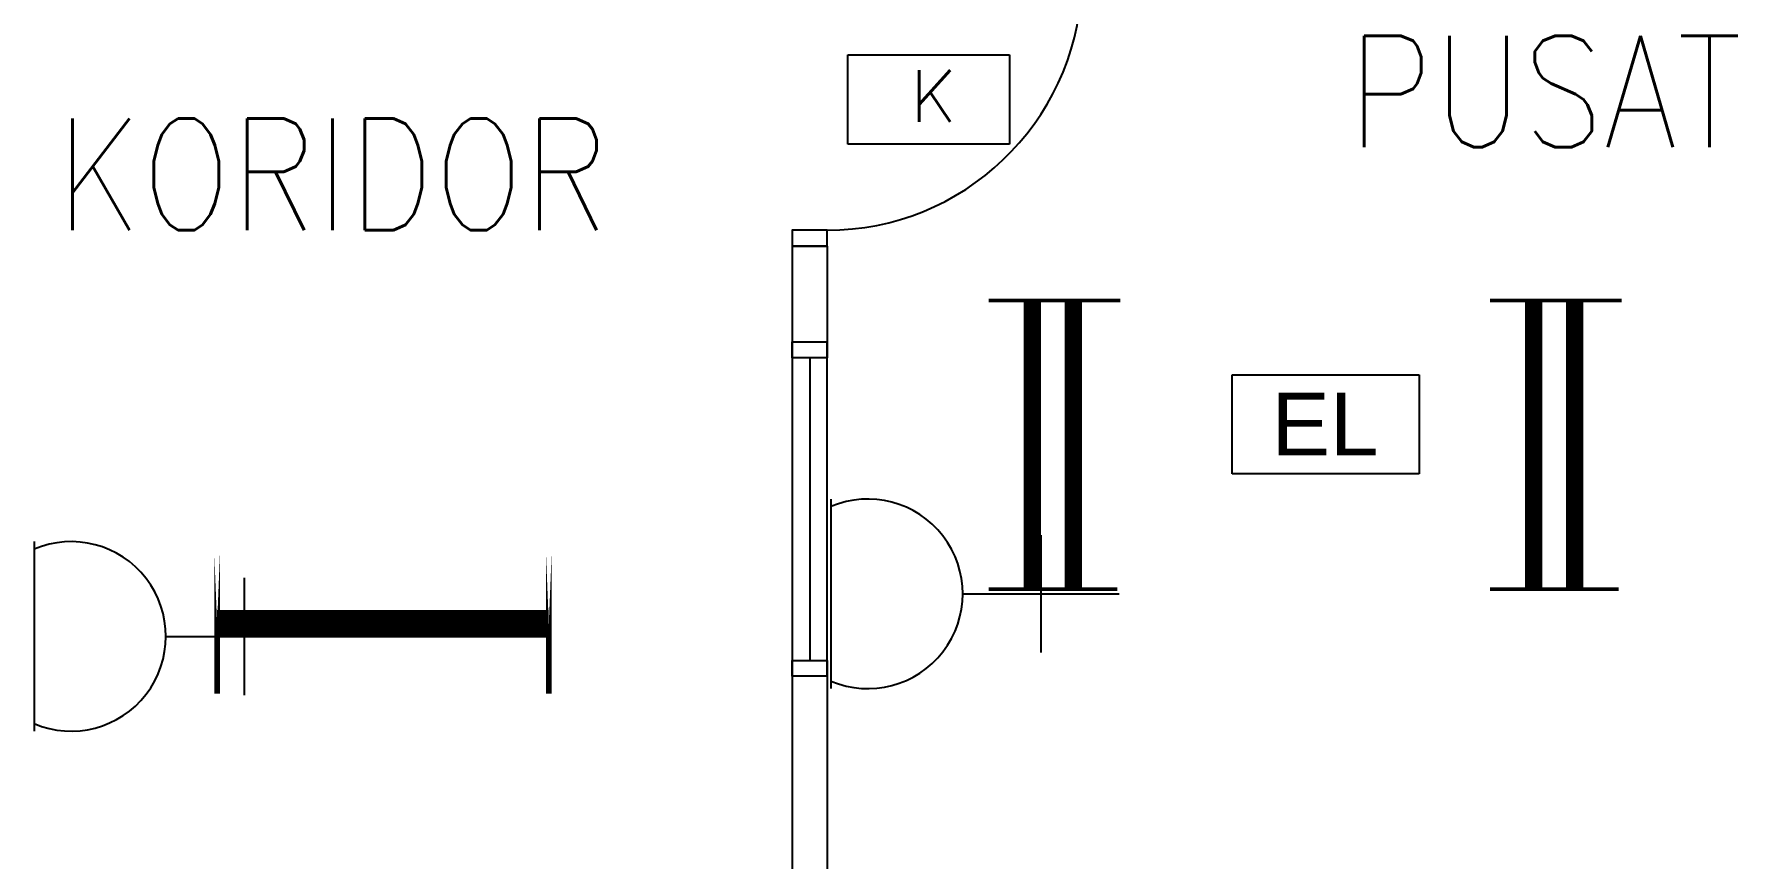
# Model space of a CAD drawing. Header units: inches. Extents: x 16928 to 514628, y -1471 to 241387.
# Drawn here: x 176275 to 181624, y 22037 to 24626 of the extents above; entities that cross this region are included whole.
import ezdxf
from ezdxf.enums import TextEntityAlignment as Align

# ---------------------------------------------------------------- set-up
doc = ezdxf.new("R2010")
doc.units = ezdxf.units.IN
doc.header["$MEASUREMENT"] = 0
doc.layers.add('BOMBA', color=22, linetype='Continuous', lineweight=25)
doc.layers.add('t3', color=8, linetype='Continuous', lineweight=25)
for name, color, linetype in [('DOOR', 2, 'Continuous'), ('ELECT', 6, 'Continuous'), ('FITTING', 8, 'Continuous'), ('LAMPU', 7, 'Continuous'), ('partition', 8, 'Continuous'), ('TB', 8, 'Continuous'), ('WIN', 9, 'Continuous')]:
    doc.layers.add(name, color=color, linetype=linetype)
doc.styles.add('LAILA', font='romans.shx', dxfattribs={"width": 0.85})
doc.styles.add('SANSSERIF', font='SAS_____.pfb', dxfattribs={"width": 0.7, "height": 700})
doc.styles.add('SIMPLEX', font='simplex.shx', dxfattribs={"width": 0.8})

# ---------------------------------------------------------------- blocks, each defined once
blk = doc.blocks.new('dr16')
at = {"layer": 'DOOR', "color": 1}
blk.add_line((-2409712.2, -909070.8), (-2409602.2, -909070.8), dxfattribs=at)
for points in [[(-2409712.2, -909070.8), (-2409602.2, -909070.8), (-2409602.2, -909020.8), (-2409712.2, -909020.8)], [(-2410511.2, -909830.8), (-2409712.2, -909830.8), (-2409712.2, -909870.8), (-2410511.2, -909870.8)], [(-2409712.2, -909920.8), (-2409602.2, -909920.8), (-2409602.2, -909870.8), (-2409712.2, -909870.8)]]:
    blk.add_lwpolyline(points, close=True, dxfattribs=at)
at = {"layer": 'DOOR', "color": 9}
blk.add_arc((-2409712.2, -909870.8), 800, 90, 177.134, dxfattribs=at)
blk = doc.blocks.new('emergency light R')
at = {"layer": 'LAMPU', "color": 6, "linetype": 'Continuous'}
for p, q in [((0, 4.9), (0, 247.7)), ((0, 247.7), (459.3, 247.7)), ((459.3, 247.7), (459.3, 4.9)), ((459.3, 4.9), (0, 4.9))]:
    blk.add_line(p, q, dxfattribs=at)
at = {"layer": 'LAMPU', "color": 6, "linetype": 'Continuous', "style": 'SANSSERIF'}
blk.add_text('EL', height=153.77, dxfattribs=at).set_placement((97, 50))
blk = doc.blocks.new('13A SSO 300mm')
at = {"layer": 'ELECT', "color": 6}
for p, q in [((0, 413.8), (0, 904.4)), ((-184, 659.1), (184, 659.1)), ((-297.4, 0), (297.4, 0))]:
    blk.add_line(p, q, dxfattribs=at)
blk.add_arc((0, 116.3), 297.4, 336.9763, 203.0237, dxfattribs=at)

msp = doc.modelspace()

# ---------------------------------------------------------------- linework, layer by layer
at = {"layer": 'BOMBA', "color": 8, "linetype": 'ByBlock', "ltscale": 10}
for p, q in [((178830, 24560.7), (179337, 24560.7)), ((178830, 24280), (178830, 24560.7)), ((178830, 24560.7), (179337, 24560.7)), ((178830, 24280), (178830, 24560.7)), ((179337, 24280), (178830, 24280)), ((179337, 24280), (178830, 24280))]:
    msp.add_line(p, q, dxfattribs=at)
at = {"layer": 'BOMBA', "color": 3, "linetype": 'ByBlock', "ltscale": 10}
for p, q in [((178830, 24560.7), (179337, 24560.7)), ((178830, 24280), (178830, 24560.7)), ((179337, 24560.7), (179337, 24280)), ((179337, 24280), (178830, 24280))]:
    msp.add_line(p, q, dxfattribs=at)
at = {"layer": 'FITTING', "color": 3}
for points, const_width in [([(179408.9, 22883.9), (179408.9, 23783.9)], 54.6), ([(179408.9, 22883.9), (179408.9, 23783.9)], 54.6), ([(179537.8, 22883.9), (179537.8, 23783.9)], 54.6), ([(179537.8, 22883.9), (179537.8, 23783.9)], 54.6), ([(180982.7, 22883.9), (180982.7, 23783.9)], 54.6), ([(180982.7, 22883.9), (180982.7, 23783.9)], 54.6), ([(181111.5, 22883.9), (181111.5, 23783.9)], 54.6), ([(181111.5, 22883.9), (181111.5, 23783.9)], 54.6), ([(179271.3, 23789.9), (179556.4, 23789.9)], 10.9), ([(179271.3, 23789.9), (179556.4, 23789.9)], 10.9), ([(179410, 23789.9), (179685.2, 23789.9)], 10.9), ([(179410, 23789.9), (179685.2, 23789.9)], 10.9), ([(180845.1, 23789.9), (181130.1, 23789.9)], 10.9), ([(180845.1, 23789.9), (181130.1, 23789.9)], 10.9), ([(180983.8, 23789.9), (181259, 23789.9)], 10.9), ([(180983.8, 23789.9), (181259, 23789.9)], 10.9), ([(179271.3, 22883.9), (179546.5, 22883.9)], 10.9), ([(179271.3, 22883.9), (179546.5, 22883.9)], 10.9), ([(179400.2, 22883.9), (179675.4, 22883.9)], 10.9), ([(179400.2, 22883.9), (179675.4, 22883.9)], 10.9), ([(180845.1, 22883.9), (181120.3, 22883.9)], 10.9), ([(180845.1, 22883.9), (181120.3, 22883.9)], 10.9), ([(180973.9, 22883.9), (181249.1, 22883.9)], 10.9), ([(180973.9, 22883.9), (181249.1, 22883.9)], 10.9), ([(176849.5, 22774.8), (177890.8, 22774.8)], 86.8)]:
    msp.add_lwpolyline(points, dxfattribs=dict(at, const_width=const_width))
at = {"layer": 'FITTING', "color": 3, "const_width": 17.4}
for points in [[(176849.5, 22993.5), (176849.5, 22556.1)], [(177890.8, 22993.5), (177890.8, 22556.1)]]:
    msp.add_lwpolyline(points, close=True, dxfattribs=at)
at = {"layer": 'partition'}
for p, q in [((178655, 23960.4), (178655, 23660.4)), ((178765, 23960.4), (178655, 23960.4)), ((178765, 23960.4), (178765, 23660.4)), ((178655, 22610.4), (178655, 21590.4)), ((178765, 22610.4), (178765, 21590.4))]:
    msp.add_line(p, q, dxfattribs=at)
at = {"layer": 'WIN'}
for p, q in [((178655, 23660.4), (178655, 22610.4)), ((178765, 22610.4), (178765, 23660.4)), ((178710, 23610.4), (178710, 22660.4))]:
    msp.add_line(p, q, dxfattribs=at)
for points in [[(178765, 23610.4), (178655, 23610.4), (178655, 23660.4), (178765, 23660.4)], [(178765, 22610.4), (178655, 22610.4), (178655, 22660.4), (178765, 22660.4)]]:
    msp.add_lwpolyline(points, close=True, dxfattribs=at)

# ---------------------------------------------------------------- block references
at = {"layer": 'DOOR', "rotation": 180}
msp.add_blockref('dr16', (-2230947.2, -885060.3), dxfattribs=at)
at = {"layer": 'LAMPU', "color": 8, "xscale": 1.27951153594687, "yscale": 1.27951153594687, "zscale": 1.27951153594687}
msp.add_blockref('emergency light R', (180035.5, 23239.5), dxfattribs=at)
at = {"layer": 'TB', "color": 6, "linetype": 'Continuous', "rotation": 270}
for p in [(178776.5, 22869.3), (176274.9, 22735.8)]:
    msp.add_blockref('13A SSO 300mm', p, dxfattribs=at)

# ---------------------------------------------------------------- texts
at = {"layer": 'BOMBA', "color": 3, "linetype": 'ByBlock', "ltscale": 10, "style": 'SIMPLEX'}
msp.add_text('K', height=162.1, dxfattribs=at).set_placement((179025.6, 24351.1))
at = {"layer": 't3', "style": 'LAILA', "width": 0.85}
for s, p in [('PUSAT', (180399.7, 24621)), ('KORIDOR', (176344.6, 24360.7))]:
    msp.add_text(s, height=350, dxfattribs=at).set_placement(p, align=Align.TOP_LEFT)

doc.saveas('drawing.dxf')
